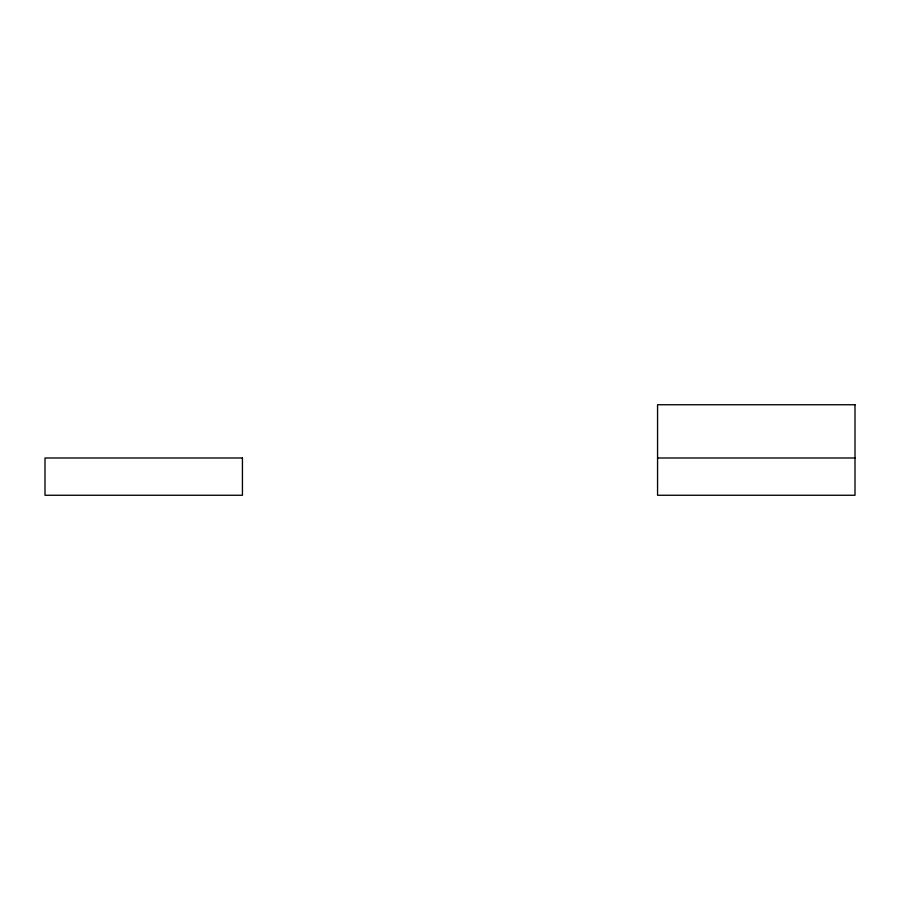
<?xml version="1.0" encoding="UTF-8"?>
<svg xmlns="http://www.w3.org/2000/svg" width="900" height="900" viewBox="0 0 900 900"><rect width="100%" height="100%" fill="white"/><g stroke="black" fill="none" stroke-linecap="round" stroke-linejoin="round"><path stroke-width="1.35" d="M657.562 457.988L855 457.988M855 404.741L657.562 404.741L657.562 495.259L855 495.259L855 404.741M242.438 457.988L45 457.988L45 495.259L242.438 495.259L242.438 457.988"/></g></svg>
